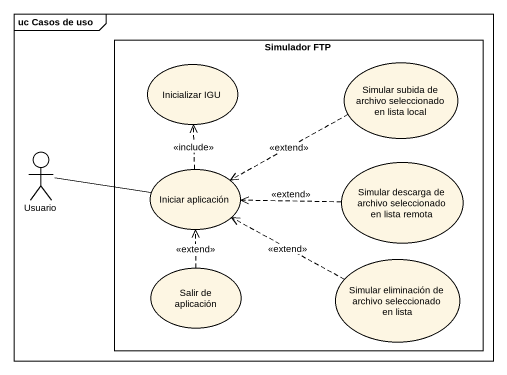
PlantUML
@startuml
mainframe uc Casos de uso
rectangle "Simulador FTP" as Simulador_FTP {
  usecase "Inicializar IGU" as Inicializar_IGU
  usecase "Simular subida de archivo seleccionado en lista local" as Simular_subida_de_archivo
  usecase "Iniciar aplicación" as Iniciar_aplicación
  usecase "Simular descarga de archivo seleccionado en lista remota" as Simular_descarga_de_archivo
  usecase "Salir de aplicación" as Salir_de_aplicación
  usecase "Simular eliminación de archivo seleccionado en lista" as Simular_eliminación_de
}
actor Usuario
Simular_subida_de_archivo .left.> Iniciar_aplicación : <<extend>>
Usuario -right- Iniciar_aplicación
Iniciar_aplicación .up.> Inicializar_IGU : <<include>>
Simular_descarga_de_archivo .left.> Iniciar_aplicación : <<extend>>
Salir_de_aplicación .up.> Iniciar_aplicación : <<extend>>
Simular_eliminación_de .left.> Iniciar_aplicación : <<extend>>
@enduml
